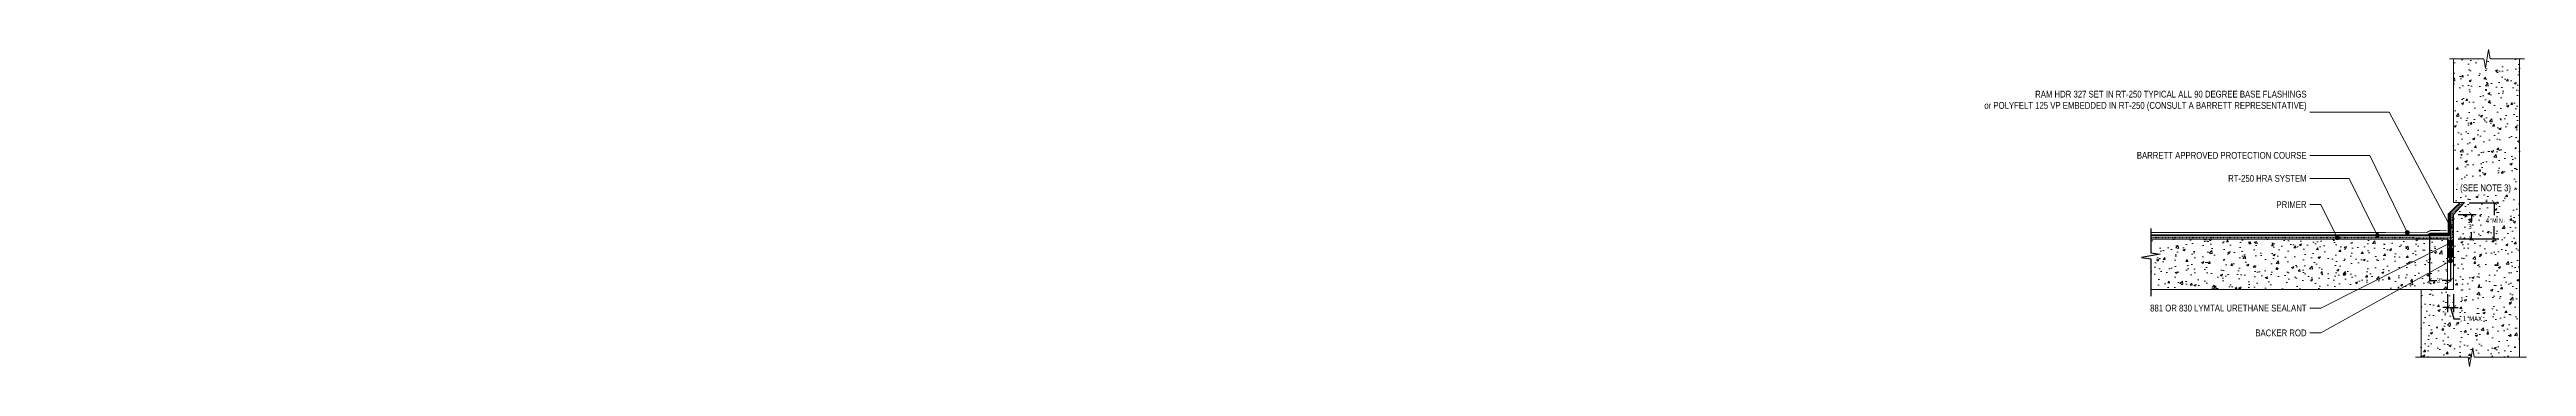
# Model space of a CAD drawing. Header units: feet. Extents: x -335 to 384, y -12 to 38.
# Drawn here: x -335.2 to 59.9, y -12.3 to 38.3 of the extents above; entities that cross this region are included whole.
import ezdxf
from ezdxf import colors
from ezdxf.entities.mleader import LeaderData, LeaderLine
from ezdxf.math import Vec2, Vec3

# ---------------------------------------------------------------- set-up
doc = ezdxf.new("R2010")
doc.units = ezdxf.units.FT
doc.header["$MEASUREMENT"] = 0
doc.linetypes.add('Dashed - Dense', pattern=[0.8, 0.5, -0.3])
doc.linetypes.add('DASHED2', pattern=[0.1875, 0.125, -0.0625])
for name, color, linetype, lineweight in [('Dimensions', 20, 'Continuous', 0), ('New_0_Pen_No__1', 7, 'Continuous', 0), ('New_G - Drawings.2D_Pen_No__7', 7, 'Continuous', 0), ('Others', 190, 'Continuous', 0), ('RAM HDR 327', 63, 'Continuous', 0), ('RT-250 HRA SYSTEM LIQUID', 241, 'Continuous', 0), ('RT-250 HRA SYSTEM MESH', 3, 'Continuous', 0), ('Text', 20, 'Continuous', 0)]:
    doc.layers.add(name, color=color, linetype=linetype, lineweight=lineweight)
for name, color, linetype, lineweight, true_color in [('Drafting Fills_Pen_No__116', 253, 'Continuous', 0, 0xa6a6a6), ('New_Drafting Fills_Pen_No__49', 139, 'Continuous', 0, 0x2e5b5c), ('Protection Course', 99, 'Dashed - Dense', 0, 0x216123)]:
    doc.layers.add(name, color=color, linetype=linetype, lineweight=lineweight, true_color=true_color)
doc.layers.add('Primer', color=32, linetype='DASHED2')
doc.styles.add('Annotative', font='tahoma.ttf')
doc.styles.get("Standard").update_dxf_attribs({"font": 'ARIALN.TTF'})
doc.dimstyles.new('Annotative', dxfattribs={"dimscale": 0, "dimtxt": 0.09375, "dimasz": 0.09375, "dimexe": 0.09375, "dimexo": 0.09375, "dimgap": 0.0625, "dimtad": 0, "dimtih": 1, "dimtoh": 1, "dimlfac": -1, "dimzin": 3, "dimdsep": 46, "dimlunit": 4, "dimtxsty": 'Annotative', "dimblk": 'ARCHTICK', "dimcen": 0.09, "dimclrd": 256, "dimclre": 256, "dimclrt": 256, "dimadec": 0, "dimazin": 2, "dimtfac": 1, "dimtix": 1, "dimtofl": 0, "dimtmove": 1, "dimatfit": 1, "dimldrblk": 'CLOSEDBLANK', "dimfxl": 1, "dimtfill": 1, "dimtolj": 1, "dimtzin": 0, "dimarcsym": 0})
doc.dimstyles.get("Standard").update_dxf_attribs({"dimtxt": 0.18, "dimasz": 0.18, "dimexe": 0.18, "dimexo": 0.0625, "dimgap": 0.09, "dimtad": 0, "dimtih": 1, "dimtoh": 1, "dimdec": 4, "dimzin": 0, "dimdsep": 46, "dimtxsty": 'Standard', "dimcen": 0.09, "dimadec": 0, "dimazin": 0, "dimtfac": 1, "dimtdec": 4, "dimtofl": 0, "dimtmove": 0, "dimatfit": 3, "dimfxl": 1, "dimtolj": 1, "dimtzin": 0, "dimarcsym": 0})

# ---------------------------------------------------------------- blocks, each defined once
blk = doc.blocks.new('_ArchTick')
at = {"color": 0, "linetype": 'ByBlock', "const_width": 0.15}
blk.add_lwpolyline([(-0.5, -0.5), (0.5, 0.5)], dxfattribs=at)
blk = doc.blocks.new('*D74')
at = {"layer": 'Defpoints', "color": 0, "transparency": 16777216}
for p in [(48.27, 11.98), (48.27, 8.08)]:
    blk.add_point(p, dxfattribs=at)
at = {"layer": 'Dimensions', "lineweight": -2, "transparency": 16777216}
for p, q in [((49.02, 11.98), (51.87, 11.98)), ((51.12, 11.98), (51.12, 10.92)), ((49.02, 8.08), (51.87, 8.08)), ((51.12, 8.08), (51.12, 9.14))]:
    blk.add_line(p, q, dxfattribs=at)
at = {"layer": 'Dimensions', "lineweight": -2, "transparency": 16777216, "xscale": 0.75, "yscale": 0.75, "zscale": 0.75}
for p, rotation in [((51.12, 11.98), 90), ((51.12, 8.08), 270)]:
    blk.add_blockref('_ArchTick', p, dxfattribs=dict(at, rotation=rotation))
at = {"layer": 'Dimensions', "transparency": 16777216, "insert": (51.12, 10.03), "char_height": 0.75, "attachment_point": 5, "style": 'Annotative', "bg_fill": 3, "box_fill_scale": 1.25, "bg_fill_color": 9, "bg_fill_true_color": 13158600, "bg_fill_transparency": 0}
blk.add_mtext('\\A1;3"', dxfattribs=at)
at = {"layer": 'Defpoints', "color": 0, "transparency": 16777216}
blk.add_point((51.12, 8.08), dxfattribs=at)
blk = doc.blocks.new('_ClosedBlank')
at = {"color": 0, "linetype": 'ByBlock', "lineweight": -2}
for p, q in [((-1, 0.2), (0, 0)), ((-1, 0.2), (-1, -0.2)), ((0, 0), (-1, -0.2))]:
    blk.add_line(p, q, dxfattribs=at)
blk = doc.blocks.new('*D75')
at = {"layer": 'Defpoints', "color": 0, "transparency": 16777216}
for p in [(50.02, 13.85), (48.25, 8.08), (54.77, 8.08)]:
    blk.add_point(p, dxfattribs=at)
at = {"layer": 'Dimensions', "lineweight": -2, "transparency": 16777216}
for p, q in [((50.77, 13.85), (55.52, 13.85)), ((54.77, 13.85), (54.77, 11.84)), ((49, 8.08), (55.52, 8.08)), ((54.77, 8.08), (54.77, 10.09))]:
    blk.add_line(p, q, dxfattribs=at)
at = {"layer": 'Dimensions', "lineweight": -2, "transparency": 16777216, "xscale": 0.75, "yscale": 0.75, "zscale": 0.75}
for p, rotation in [((54.77, 13.85), 90), ((54.77, 8.08), 270)]:
    blk.add_blockref('_ArchTick', p, dxfattribs=dict(at, rotation=rotation))
at = {"layer": 'Dimensions', "transparency": 16777216, "insert": (54.77, 10.97), "char_height": 0.75, "attachment_point": 5, "style": 'Annotative', "bg_fill": 3, "box_fill_scale": 1.25, "bg_fill_color": 9, "bg_fill_true_color": 13158600, "bg_fill_transparency": 0}
blk.add_mtext('\\A1;4"MIN', dxfattribs=at)
blk = doc.blocks.new('*D76')
at = {"layer": 'Defpoints', "color": 0, "transparency": 16777216}
for p in [(48.28, 0), (47.29, 0)]:
    blk.add_point(p, dxfattribs=at)
at = {"layer": 'Dimensions', "lineweight": -2, "transparency": 16777216}
for p, q in [((47.29, -2.9), (46.54, -2.9)), ((47.29, -0.75), (47.29, -3.65)), ((47.79, -2.9), (48.34, -4.68)), ((48.28, -0.75), (48.28, -3.65)), ((48.28, -2.9), (49.03, -2.9)), ((48.34, -4.68), (49.34, -4.68))]:
    blk.add_line(p, q, dxfattribs=at)
at = {"layer": 'Dimensions', "transparency": 16777216, "insert": (51.28, -4.68), "char_height": 0.75, "attachment_point": 5, "style": 'Annotative', "bg_fill": 3, "box_fill_scale": 1.25, "bg_fill_color": 9, "bg_fill_true_color": 13158600, "bg_fill_transparency": 0}
blk.add_mtext('\\A1;1"MAX', dxfattribs=at)
at = {"layer": 'Defpoints', "color": 0, "transparency": 16777216}
blk.add_point((48.28, -2.9), dxfattribs=at)
at = {"layer": 'Dimensions', "lineweight": -2, "transparency": 16777216}
blk.add_line((47.29, -2.9), (48.28, -2.9), dxfattribs=at)
at = {"layer": 'Dimensions', "lineweight": -2, "transparency": 16777216, "xscale": 0.75, "yscale": 0.75, "zscale": 0.75}
blk.add_blockref('_ArchTick', (47.29, -2.9), dxfattribs=at)
at = {"layer": 'Dimensions', "lineweight": -2, "transparency": 16777216, "xscale": 0.75, "yscale": 0.75, "zscale": 0.75, "rotation": 180}
blk.add_blockref('_ArchTick', (48.28, -2.9), dxfattribs=at)
blk = doc.blocks.new('_Dot')
at = {"color": 0, "linetype": 'ByBlock', "lineweight": -2}
blk.add_line((-0.5, 0), (-1, 0), dxfattribs=at)
at = {"color": 0, "linetype": 'ByBlock', "const_width": 0.5}
blk.add_lwpolyline([(-0.25, 0, 1), (0.25, 0, 1)], format="xyb", close=True, dxfattribs=at)
blk = doc.blocks.new('*D77')
at = {"layer": 'Defpoints', "color": 0, "transparency": 16777216}
for p in [(44.42, 8.67), (47.78, 8.62), (47.78, 1.43)]:
    blk.add_point(p, dxfattribs=at)
at = {"layer": 'Dimensions', "color": 0, "lineweight": -2, "transparency": 16777216}
for p, q in [((44.42, 8.6), (44.42, 1.25)), ((47.78, 8.56), (47.78, 1.25)), ((44.42, 1.43), (45.6, 1.43)), ((47.78, 1.43), (46.44, 1.43))]:
    blk.add_line(p, q, dxfattribs=at)
at = {"layer": 'Dimensions', "color": 0, "lineweight": -2, "transparency": 16777216, "xscale": 0.75, "yscale": 0.75, "zscale": 0.75, "rotation": 180}
blk.add_blockref('_ArchTick', (44.42, 1.43), dxfattribs=at)
at = {"layer": 'Dimensions', "color": 0, "lineweight": -2, "transparency": 16777216, "xscale": 0.75, "yscale": 0.75, "zscale": 0.75}
blk.add_blockref('_ArchTick', (47.78, 1.43), dxfattribs=at)
at = {"layer": 'Dimensions', "color": 0, "transparency": 16777216, "insert": (46.02, 1.43), "char_height": 0.7, "attachment_point": 5}
blk.add_mtext('\\A1;3"', dxfattribs=at)

msp = doc.modelspace()

# ---------------------------------------------------------------- hatches: boundary and pattern name
at = {"layer": 'Drafting Fills_Pen_No__116', "linetype": 'Continuous'}
h = msp.add_hatch(color=256, dxfattribs=at)
edge = h.paths.add_edge_path()
edge.add_ellipse((47.77685, 5.87159), major_axis=(0, 0.97657), ratio=0.505707059, start_angle=109.8627849, end_angle=430.1371389)
edge.add_line((47.29103, 6.04709), (47.29103, 5.69608))
edge = h.paths.add_edge_path(flags=16)
edge.add_ellipse((47.77685, 5.87159), major_axis=(-0.00462, 0.33938), ratio=0.412876162, start_angle=0, end_angle=360)
at = {"layer": 'New_Drafting Fills_Pen_No__49'}
h = msp.add_hatch(color=256, dxfattribs=at)
h.dxf.hatch_style = 1
h.paths.add_polyline_path([(47.29103, 7.03628, 0.352873908), (48.28446, 7.04428), (48.28446, 8.03816, -0.352873908), (47.29103, 8.03016)])
at = {"layer": 'Others'}
h = msp.add_hatch(dxfattribs=at)
h.set_pattern_fill('CONCRETE_C', color=256, scale=0.5, pattern_type=2)
h.set_pattern_definition([(50, (-18.6102, 154.599), (3.5863, -0.31376), [0.375, -4.125]), (355, (-18.6102, 154.599), (-0.69376, 3.76096), [0.3, -3.3]), (100.4514, (-18.3114, 154.5728), (2.89255, 3.4472), [0.3187, -3.50571]), (46.1842, (-18.6102, 155.599), (5.3362, -0.8276), [0.5625, -6.1875]), (96.6356, (-18.1655, 155.53), (4.67331, 4.87059), [0.47805, -5.25856]), (351.1842, (-18.61, 155.599), (4.67331, 4.8706), [0.45, -4.95]), (21, (-18.1102, 155.349), (2.984535, -2.013094), [0.375, -4.125]), (326, (-18.1102, 155.349), (1.21658, 3.62575), [0.3, -3.3]), (71.4514, (-17.8615, 155.1812), (4.20111, 1.61265), [0.3187, -3.50571]), (37.5, (-18.6102, 154.599), (0.060799, 1.664469), [0, -3.26, 0, -3.35, 0, -3.3125]), (7.5, (-18.6102, 154.599), (1.315348, 1.972059), [0, -1.91, 0, -3.185, 0, -1.2625]), (327.5, (-19.7252, 154.599), (2.669112, -0.112774), [0, -1.25, 0, -3.9, 0, -5.175]), (317.5, (-20.2252, 154.599), (2.91593, 0.500525), [0, -1.625, 0, -2.59, 0, -3.675])])
h.paths.add_polyline_path([(47.29103, 0.00001), (47.29103, 8.03016), (-0.01931, 8.03016), (-0.01931, 0)])
h.paths.add_polyline_path([(48.28446, 0.00001), (43.0806, 0.00001), (43.0806, -10.80418), (50.58419, -10.8042), (50.83418, -12.30421), (51.3342, -9.30421), (51.58419, -10.80421), (58.79685, -10.80424), (58.79685, 36.81317), (54.10445, 36.81314), (53.85444, 38.31314), (53.35446, 35.31314), (53.10445, 36.81314), (48.28446, 36.81311), (48.28446, 13.86014), (50.03851, 13.86014), (48.28446, 11.98371)])

# ---------------------------------------------------------------- linework, layer by layer
at = {"linetype": 'Continuous'}
msp.add_lwpolyline([(-0.0259, 9.72436), (-0.02588, 5.86397), (1.47412, 5.61398), (-1.52588, 5.11396), (-0.02588, 4.86397), (-0.02584, -1.09128)], dxfattribs=at)
at = {"layer": 'New_0_Pen_No__1', "linetype": 'Continuous'}
for points in [[(47.62462, 36.81311), (53.10445, 36.81314), (53.35446, 35.31314), (53.85444, 38.31314), (54.10445, 36.81314), (59.58427, 36.81318)], [(42.19302, -10.80417), (50.58419, -10.8042), (50.83418, -12.30421), (51.3342, -9.30421), (51.58419, -10.80421), (59.90102, -10.80424)]]:
    msp.add_lwpolyline(points, dxfattribs=at)
at = {"layer": 'New_Drafting Fills_Pen_No__49'}
msp.add_lwpolyline([(47.29103, 8.03016, 0.352873908), (48.28446, 8.03816), (48.28446, 7.04428, -0.352873908), (47.29103, 7.03628)], format="xyb", close=True, dxfattribs=at)
at = {"layer": 'New_G - Drawings.2D_Pen_No__7', "linetype": 'Continuous'}
for major_axis, ratio in [((0, 0.97657), 0.505707059), ((-0.00462, 0.33938), 0.412876162)]:
    msp.add_ellipse((47.77685, 5.87159), major_axis=major_axis, ratio=ratio, dxfattribs=at)
at = {"layer": 'Others'}
for points in [[(58.79685, 36.81317), (58.79685, -10.80424)], [(-0.01931, 0), (47.29103, 0.00001), (47.29103, 8.03016), (-0.01931, 8.03016), (-0.01931, 5.86287)]]:
    msp.add_lwpolyline(points, dxfattribs=at)
at = {"layer": 'RAM HDR 327'}
msp.add_lwpolyline([(44.4642, 8.64877, 0.05, 0.05, 0), (47.74778, 8.64877, 0.05, 0.05, 0), (47.74778, 12.2394, 0, 0, 0)], format="xyseb", dxfattribs=at)
at = {"layer": 'RT-250 HRA SYSTEM LIQUID', "const_width": 0.3}
for points in [[(-0.04249, 8.64505), (44.10066, 8.64877), (44.63884, 8.94064), (47.4917, 8.94064), (47.49089, 12.04719), (47.96919, 12.49403), (49.26706, 13.76302)], [(47.78926, 12.34125), (47.78643, 8.64877), (44.10066, 8.64877)]]:
    msp.add_lwpolyline(points, dxfattribs=at)
at = {"layer": 'RT-250 HRA SYSTEM MESH'}
msp.add_lwpolyline([(-0.04249, 8.64505), (44.10066, 8.64877), (44.63884, 8.94064), (47.4917, 8.94064), (47.49089, 12.04719), (47.96919, 12.49403), (49.26706, 13.76302)], dxfattribs=at)

# ---------------------------------------------------------------- leaders
at = {"layer": 'Text'}
ml = msp.add_multileader_mtext('Standard', dxfattribs=at)
ml.set_content('BARRETT APPROVED PROTECTION COURSE', color=256)
ml.set_leader_properties(color=256, lineweight=0)
ml.set_arrow_properties(name='DOT')
ml.build(insert=Vec2(0, 0))
ml.multileader.update_dxf_attribs({"text_left_attachment_type": 2, "text_right_attachment_type": 2, "dogleg_length": 0.36, "arrow_head_size": 0.75, "scale": 12})
ctx = ml.context
ctx.base_point, ctx.scale, ctx.char_height, ctx.arrow_head_size, ctx.landing_gap_size, ctx.plane_origin = Vec3(-2.64343, 21.39568), 12, 1.08, 0.75, 0.54, Vec3(9.80022, 18.09635)
ctx.left_attachment, ctx.right_attachment, ctx.text_align_type = 2, 2, 2
notes = []
notes.append((ctx, [(1, (1, 1, 0), (34.89145, 21.39568), (-1, 0), 9.5315, [(0, [(40.88289, 9.09226)], 0, [])])]))
ctx.mtext.insert, ctx.mtext.alignment, ctx.mtext.flow_direction = Vec3(24.81995, 21.95446), 3, 5
ml = msp.add_multileader_mtext('Standard', dxfattribs=at)
ml.set_content('RT-250 HRA SYSTEM', color=256)
ml.set_leader_properties(color=256, lineweight=0)
ml.set_arrow_properties(name='DOT')
ml.build(insert=Vec2(0, 0))
ml.multileader.update_dxf_attribs({"text_left_attachment_type": 2, "text_right_attachment_type": 2, "dogleg_length": 0.36, "arrow_head_size": 0.75, "scale": 12})
ctx = ml.context
ctx.base_point, ctx.scale, ctx.char_height, ctx.arrow_head_size, ctx.landing_gap_size, ctx.plane_origin = Vec3(11.95719, 17.71997), 12, 1.08, 0.75, 0.54, Vec3(5.58311, 17.64347)
ctx.left_attachment, ctx.right_attachment, ctx.text_align_type = 2, 2, 2
notes.append((ctx, [(1, (1, 1, 0), (31.63672, 17.71997), (-1, 0), 6.27677, [(0, [(36.11453, 8.63763)], 0, [])])]))
ctx.mtext.insert, ctx.mtext.alignment, ctx.mtext.flow_direction = Vec3(24.81995, 18.27876), 3, 5
ml = msp.add_multileader_mtext('Standard', dxfattribs=at)
ml.set_content('PRIMER', color=256)
ml.set_leader_properties(color=256, lineweight=0)
ml.set_arrow_properties(name='DOT')
ml.build(insert=Vec2(0, 0))
ml.multileader.update_dxf_attribs({"text_left_attachment_type": 2, "text_right_attachment_type": 2, "dogleg_length": 0.36, "arrow_head_size": 0.75, "scale": 12})
ctx = ml.context
ctx.base_point, ctx.scale, ctx.char_height, ctx.arrow_head_size, ctx.landing_gap_size, ctx.plane_origin = Vec3(19.58129, 13.55417), 12, 1.08, 0.75, 0.54, Vec3(1.42421, 17.20136)
ctx.left_attachment, ctx.right_attachment, ctx.text_align_type = 2, 2, 2
notes.append((ctx, [(1, (1, 1, 0), (27.10036, 13.55417), (-1, 0), 1.74041, [(0, [(29.73162, 8.26763)], 0, [])])]))
ctx.mtext.insert, ctx.mtext.width, ctx.mtext.alignment, ctx.mtext.flow_direction = Vec3(24.81995, 14.09417), 21.4012623, 3, 5
for ctx, leaders in notes:
    for number, flags, end, landing, length, lines in leaders:
        leader = LeaderData()
        leader.index, (leader.has_last_leader_line, leader.has_dogleg_vector, leader.attachment_direction) = number, flags
        leader.last_leader_point, leader.dogleg_vector, leader.dogleg_length = Vec3(end), Vec3(landing), length
        for number, points, colour, breaks in lines:
            line = LeaderLine()
            line.index, line.vertices, line.color, line.breaks = number, Vec3.list(points), colors.encode_raw_color(colour), breaks
            leader.lines.append(line)
        ctx.leaders.append(leader)

# ---------------------------------------------------------------- next in the draw order: dimensions: what is measured, and where the dimension line sits
at = {"layer": 'Dimensions'}
dim = msp.add_linear_dim(base=(51.12457, 8.08138), p1=(48.27219, 11.9762), p2=(48.27091, 8.08138), angle=90, text='3"', dimstyle='Annotative', override={"dimscale": 0}, dxfattribs=at)
dim.commit()
dim.dimension.update_dxf_attribs({"geometry": '*D74', "text_midpoint": (51.12457, 10.02879)})
dim = msp.add_linear_dim(base=(48.28409, -2.90166), p1=(47.29024, -0.00028), p2=(48.28409, 0.00026), text='1"MAX', dimstyle='Annotative', override={"dimscale": 0}, dxfattribs=at)
dim.commit()
dim.dimension.update_dxf_attribs({"geometry": '*D76', "text_midpoint": (49.84254, -4.68492), "dimtype": 160})

# ---------------------------------------------------------------- next in the draw order: dimensions: what is measured, and where the dimension line sits
dim = msp.add_linear_dim(base=(54.77147, 8.08138), p1=(50.02383, 13.85365), p2=(48.24966, 8.08138), angle=90, text='4"MIN', dimstyle='Annotative', override={"dimscale": 0}, dxfattribs=at)
dim.commit()
dim.dimension.update_dxf_attribs({"geometry": '*D75', "text_midpoint": (54.77147, 10.96751)})

# ---------------------------------------------------------------- next in the draw order: leaders
at = {"layer": 'Text'}
ml = msp.add_multileader_mtext('Standard', dxfattribs=at)
ml.set_content('BACKER ROD', color=256)
ml.set_leader_properties(color=256, lineweight=0)
ml.set_arrow_properties(name='DOT')
ml.build(insert=Vec2(0, 0))
ml.multileader.update_dxf_attribs({"text_left_attachment_type": 2, "text_right_attachment_type": 2, "dogleg_length": 0.36, "arrow_head_size": 0.75, "scale": 12})
ctx = ml.context
ctx.base_point, ctx.scale, ctx.char_height, ctx.arrow_head_size, ctx.landing_gap_size, ctx.plane_origin = Vec3(16.26025, -6.95139), 12, 1.08, 0.75, 0.54, Vec3(1.42421, 0.71076)
ctx.left_attachment, ctx.right_attachment, ctx.text_align_type = 2, 2, 2
notes = []
notes.append((ctx, [(1, (1, 1, 0), (27.10036, -6.95139), (-1, 0), 1.74041, [(0, [(47.80869, 4.5589)], 0, [])])]))
ctx.mtext.insert, ctx.mtext.width, ctx.mtext.alignment, ctx.mtext.flow_direction = Vec3(24.81995, -6.3926), 21.4012623, 3, 5
for ctx, leaders in notes:
    for number, flags, end, landing, length, lines in leaders:
        leader = LeaderData()
        leader.index, (leader.has_last_leader_line, leader.has_dogleg_vector, leader.attachment_direction) = number, flags
        leader.last_leader_point, leader.dogleg_vector, leader.dogleg_length = Vec3(end), Vec3(landing), length
        for number, points, colour, breaks in lines:
            line = LeaderLine()
            line.index, line.vertices, line.color, line.breaks = number, Vec3.list(points), colors.encode_raw_color(colour), breaks
            leader.lines.append(line)
        ctx.leaders.append(leader)

# ---------------------------------------------------------------- next in the draw order: linework, layer by layer
at = {"layer": 'Primer'}
msp.add_lwpolyline([(0.00285, 8.27729), (48.12376, 8.26613), (48.12376, 12.16313), (49.7156, 13.78674)], dxfattribs=at)
at = {"layer": 'Protection Course', "linetype": 'Dashed - Dense', "const_width": 0.14148}
msp.add_lwpolyline([(-0.04018, 9.07939), (43.97888, 9.07424), (44.57359, 9.40479), (47.19525, 9.38608)], dxfattribs=at)

# ---------------------------------------------------------------- next in the draw order: dimensions: what is measured, and where the dimension line sits
at = {"layer": 'Dimensions'}
dim = msp.add_linear_dim(base=(47.77679, 1.43305), p1=(44.42472, 8.66623), p2=(47.77679, 8.6201), text='3"', dimstyle='Standard', override={"dimtxt": 0.7, "dimasz": 0.75, "dimblk1": 'ArchTick', "dimblk2": 'ArchTick', "dimsah": 1}, dxfattribs=at)
dim.commit()
dim.dimension.update_dxf_attribs({"geometry": '*D77', "text_midpoint": (46.02061, 1.43305), "dimtype": 160})

# ---------------------------------------------------------------- next in the draw order: leaders
at = {"layer": 'Text'}
ml = msp.add_multileader_mtext('Standard', dxfattribs=at)
ml.set_content('RAM HDR 327 SET IN RT-250 TYPICAL ALL 90 DEGREE BASE FLASHINGS \\Por POLYFELT 125 VP EMBEDDED IN RT-250 (CONSULT A BARRETT REPRESENTATIVE)', color=256)
ml.set_leader_properties(color=256, lineweight=0)
ml.set_arrow_properties(name='DOT')
ml.build(insert=Vec2(0, 0))
ml.multileader.update_dxf_attribs({"text_left_attachment_type": 2, "text_right_attachment_type": 2, "dogleg_length": 0.36, "arrow_head_size": 0.75, "scale": 12})
ctx = ml.context
ctx.base_point, ctx.scale, ctx.char_height, ctx.arrow_head_size, ctx.landing_gap_size, ctx.plane_origin = Vec3(-2.30062, 28.286), 12, 1.08, 0.75, 0.54, Vec3(50.13928, 8.51318)
ctx.left_attachment, ctx.right_attachment, ctx.text_align_type = 2, 2, 2
notes = []
notes.append((ctx, [(0, (1, 1, 0), (37.97353, 28.286), (-1, 0), 12.60523, [(0, [(47.74707, 10.00149)], 0, [])])]))
ctx.mtext.insert, ctx.mtext.width, ctx.mtext.defined_height, ctx.mtext.alignment, ctx.mtext.flow_direction = Vec3(24.8283, 31.72307), 30.0062631, 4.8314, 3, 5
ml = msp.add_multileader_mtext('Standard', dxfattribs=at)
ml.set_content('881 OR 830 LYMTAL URETHANE SEALANT', color=256)
ml.set_leader_properties(color=256, lineweight=0)
ml.set_arrow_properties(name='DOT')
ml.build(insert=Vec2(0, 0))
ml.multileader.update_dxf_attribs({"text_left_attachment_type": 2, "text_right_attachment_type": 2, "dogleg_length": 0.36, "arrow_head_size": 0.75, "scale": 12})
ctx = ml.context
ctx.base_point, ctx.scale, ctx.char_height, ctx.arrow_head_size, ctx.landing_gap_size, ctx.plane_origin = Vec3(-0.60499, -2.99254), 12, 1.08, 0.75, 0.54, Vec3(1.42421, 3.59484)
ctx.left_attachment, ctx.right_attachment, ctx.text_align_type = 2, 2, 2
notes.append((ctx, [(1, (1, 1, 0), (27.10036, -2.99254), (-1, 0), 1.74041, [(0, [(47.80869, 7.44298)], 0, [])])]))
ctx.mtext.insert, ctx.mtext.width, ctx.mtext.alignment, ctx.mtext.flow_direction = Vec3(24.81995, -2.43375), 25.4264914, 3, 5
for ctx, leaders in notes:
    for number, flags, end, landing, length, lines in leaders:
        leader = LeaderData()
        leader.index, (leader.has_last_leader_line, leader.has_dogleg_vector, leader.attachment_direction) = number, flags
        leader.last_leader_point, leader.dogleg_vector, leader.dogleg_length = Vec3(end), Vec3(landing), length
        for number, points, colour, breaks in lines:
            line = LeaderLine()
            line.index, line.vertices, line.color, line.breaks = number, Vec3.list(points), colors.encode_raw_color(colour), breaks
            leader.lines.append(line)
        ctx.leaders.append(leader)

# ---------------------------------------------------------------- next in the draw order: texts
at = {"layer": 'Text', "insert": (57.43348, 16.76459), "char_height": 1.08, "width": 8.0450708, "attachment_point": 3, "bg_fill": 3, "box_fill_scale": 1.5, "bg_fill_color": 256, "bg_fill_transparency": 0}
msp.add_mtext('(SEE NOTE 3)', dxfattribs=at)

# ---------------------------------------------------------------- next in the draw order: linework, layer by layer
at = {"layer": 'Others'}
msp.add_lwpolyline([(43.0806, -10.80424), (43.0806, 0.00001), (48.28446, 0.00001), (48.28446, 11.98371), (50.03851, 13.86014), (48.28446, 13.86014), (48.28446, 36.81317)], dxfattribs=at)

doc.saveas('drawing.dxf')
